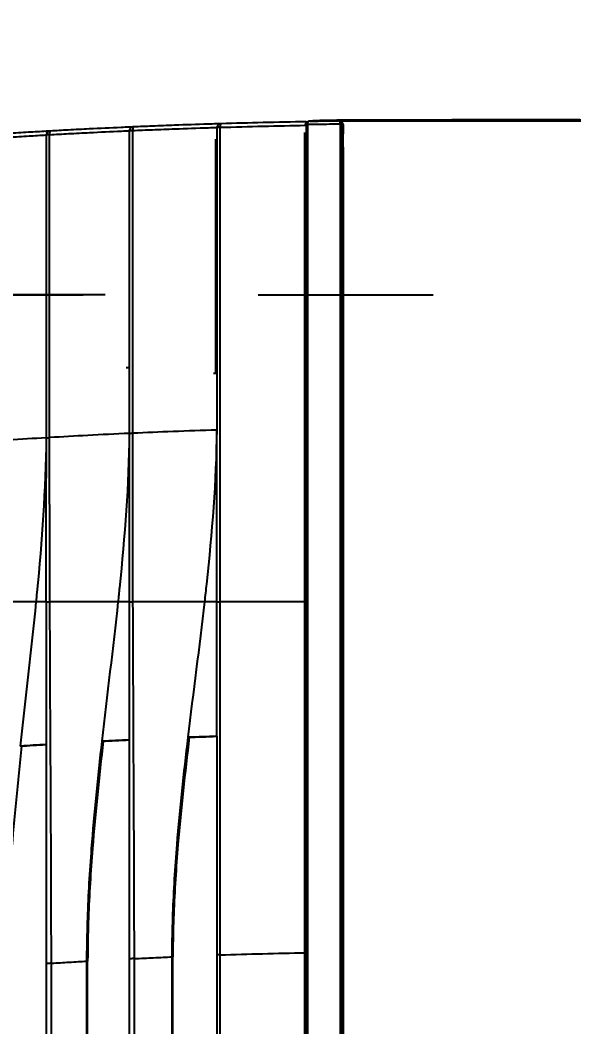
# Model space of a CAD drawing. Header units: millimetres. Extents: x 0 to 400063, y 963 to 238763.
# Drawn here: x 101590.3 to 101716.9, y 122058.3 to 122288.5 of the extents above; entities that cross this region are included whole.
import ezdxf

# ---------------------------------------------------------------- set-up
doc = ezdxf.new("R2010")
doc.units = ezdxf.units.MM
doc.header["$LTSCALE"] = 40
doc.header["$PDMODE"] = 34
doc.linetypes.add('HIDDEN', pattern=[2, 1, -1])
doc.layers.get('Defpoints').update_dxf_attribs({"color": 249})
doc.layers.add('3TI-CE-LIGHT', color=6, linetype='Continuous')
doc.layers.add('DIM', color=8, linetype='Continuous')
doc.styles.add('울릉도 L', font='HYWULM.TTF')
doc.dimstyles.new('황금손50', dxfattribs={"dimscale": 50, "dimtxt": 3, "dimasz": 1, "dimexe": 1.25, "dimexo": 2, "dimgap": 1.25, "dimtad": 1, "dimdec": 0, "dimzin": 9, "dimtxsty": '울릉도 L', "dimblk": 'DOT', "dimcen": 2.5, "dimclrd": 1, "dimclre": 1, "dimadec": 0, "dimazin": 0, "dimtfac": 1, "dimtdec": 0, "dimtix": 1, "dimtmove": 0, "dimatfit": 2, "dimldrblk": 'DOT', "dimfxl": 0, "dimarcsym": 0})

# ---------------------------------------------------------------- blocks, each defined once
blk = doc.blocks.new('*U118')
at = {"color": 8}
for p, q in [((0.23, 194), (0.05, 194)), ((0.05, 194), (0.05, 194)), ((0.16, 193.19), (0.16, 193.19)), ((0.09, 190.49), (0.09, 190.49)), ((0.1, 190.56), (0.1, 190.56)), ((0.12, 189.44), (0.12, 189.43)), ((0.25, 186.81), (0.25, 186.8)), ((0.25, 186.81), (0.25, 186.8)), ((1029.52, 185.7), (190.37, 185.7)), ((1029, 166.3), (190.88, 166.3)), ((190.88, 165.5), (1029, 165.5)), ((1028.59, 155.49), (191.3, 155.49)), ((191.31, 155.23), (1028.58, 155.23)), ((1028.18, 146.67), (191.7, 146.67)), ((191.76, 145.5), (1028.12, 145.5)), ((1027.61, 135.99), (192.27, 135.99)), ((192.28, 135.75), (1027.6, 135.75)), ((1027.11, 127.69), (192.78, 127.69)), ((192.85, 126.5), (1027.03, 126.5))]:
    blk.add_line(p, q, dxfattribs=at)
at = {"color": 1, "linetype": 'HIDDEN'}
blk.add_lwpolyline([(1179.94, 464.99), (1179.94, 14.99), (39.94, 14.99), (39.94, 464.99)], close=True, dxfattribs=at)
at = {"color": 8}
blk.add_arc((0.87, 193.8), 0.2, 90, 99.4283, dxfattribs=at)
for centre, major_axis, ratio, start_param, end_param in [((1.22, 194.01), (-1, -0.011), 0.000851, 5.81073, 6.230827), ((0.73, 193.82), (-0.5, 0.021), 0.710917, 0.074486, 0.971745), ((0.78, 194.01), (-0.436, 0.245), 0.699022, 0.689796, 1.432768), ((0.81, 194.06), (-0.393, 0.309), 0.676566, 0.870738, 1.553972), ((0.87, 193.8), (0.033, -0.197), 0.348188, 3.1344, 4.658358), ((0.87, 193.8), (0, -0.2), 0.351833, 3.141593, 4.716068), ((0.99, 193.8), (0, -0.2), 0.205027, 3.141593, 4.714452), ((1.09, 186.26), (0, -0.2), 0.201921, 4.714424, 6.229723), ((1.81, 166.3), (0.127, 0.79), 0.18902, 1.609012, 3.142438), ((1.84, 166.3), (0, -0.8), 0.192414, 4.720156, 6.283185), ((2.54, 146.3), (0.111, 0.792), 0.18309, 1.608242, 3.142333), ((2.57, 146.3), (0, -0.8), 0.1863, 4.724017, 6.283185), ((3.49, 127.3), (0.096, 0.794), 0.175481, 1.613044, 3.142228), ((3.51, 127.3), (0, -0.8), 0.179084, 4.733363, 6.283185)]:
    blk.add_ellipse(centre, major_axis=major_axis, ratio=ratio, start_param=start_param, end_param=end_param, dxfattribs=at)
for points, degree in [([(2.71, 360.02), (0.55, 324.73), (-0.33, 289.36), (0.05, 194)], 3), ([(0.23, 194), (-0.16, 289.37), (0.73, 324.74), (2.88, 360.03)], 3), ([(0.23, 193.81), (0.23, 193.88), (0.23, 193.94), (0.23, 194)], 3), ([(0.33, 194), (0.35, 194.02), (0.37, 194.04), (0.4, 194.05)], 3), ([(0.95, 193.8), (0.9, 193.8), (0.85, 193.8), (0.8, 193.8)], 3), ([(0.87, 194), (0.91, 194), (0.95, 194), (0.99, 194)], 3), ([(0.99, 194), (1.16, 194), (1.33, 194), (1.5, 194)], 3), ([(190.03, 193.71), (190.03, 193.89), (190.03, 194.15), (190.03, 194.41)], 3), ([(0.13, 191.87), (0.1, 190.56)], 1), ([(0.16, 193.19), (0.14, 192.41)], 1), ([(0.09, 190.49), (0.1, 190.62), (0.1, 190.75), (0.11, 190.87)], 3), ([(0.09, 190.49), (0.09, 190.49), (0.09, 190.49), (0.09, 190.49)], 3), ([(0.4, 186), (0.4, 186.16), (0.39, 186.31), (0.39, 186.47)], 3), ([(0.63, 186), (0.48, 185.99), (0.4, 185.99), (0.4, 185.99)], 3), ([(0.63, 186), (0.65, 186.05), (0.7, 186.11), (0.75, 186.14)], 3), ([(0.99, 186.05), (1, 186.05), (1, 186.05), (1, 186.05)], 3), ([(1, 186.05), (1.61, 186.05), (2.22, 186.05), (2.84, 186.05)], 3), ([(110.14, 185.7), (110.14, 185.8), (110.14, 185.9), (110.14, 185.9)], 3), ([(110.14, 185.7), (110.14, 179.23), (110.14, 172.76), (110.14, 166.3)], 3), ([(190.37, 185.7), (190.37, 185.8), (190.37, 185.9), (190.36, 185.9)], 3), ([(190.88, 166.3), (190.66, 172.77), (190.49, 179.23), (190.37, 185.7)], 3), ([(0.85, 166.47), (0.86, 166.15), (0.87, 165.82), (0.88, 165.5)], 3), ([(1.69, 166.29), (1.68, 166.29), (1.67, 166.29), (1.66, 166.3)], 3), ([(190.88, 166.3), (190.88, 165.88), (190.88, 165.5), (190.88, 165.5)], 3), ([(1.68, 165.51), (1.74, 165.5), (1.79, 165.5), (1.84, 165.5)], 3), ([(57.94, 165.3), (57.94, 165.13), (57.94, 164.95), (57.94, 164.78)], 3), ([(82.3, 165.5), (78.49, 165.5), (74.67, 165.5), (70.86, 165.5)], 3), ([(70.86, 165.5), (70.86, 165.5), (70.86, 165.5), (70.86, 165.5)], 3), ([(140.88, 165.5), (130.63, 165.5), (120.38, 165.5), (110.14, 165.5)], 3), ([(110.14, 165.5), (110.14, 164.56), (110.14, 163.63), (110.14, 162.71)], 3), ([(140.88, 165.5), (157.55, 165.5), (174.22, 165.5), (190.88, 165.5)], 3), ([(141.12, 158.9), (141.04, 161.1), (140.96, 163.3), (140.88, 165.5)], 3), ([(140.89, 165.5), (140.96, 163.35), (141.04, 161.2), (141.12, 159.05)], 3), ([(110.14, 162.71), (120.49, 161.52), (130.79, 160.13), (141.12, 158.9)], 3), ([(141.11, 159.15), (141.12, 159.09), (141.12, 159), (141.12, 158.9)], 3), ([(178.44, 155.77), (174.14, 155.96), (169.85, 156.25), (165.56, 156.59)], 3), ([(186.14, 155.52), (184.29, 155.55), (182.44, 155.61), (180.59, 155.68)], 3), ([(191.31, 155.23), (191.3, 155.39), (191.3, 155.49), (191.3, 155.49)], 3), ([(1.58, 146.46), (1.59, 146.14), (1.6, 145.82), (1.62, 145.5)], 3), ([(2.42, 146.29), (2.41, 146.29), (2.4, 146.29), (2.39, 146.29)], 3), ([(2.43, 145.51), (2.48, 145.5), (2.52, 145.5), (2.57, 145.5)], 3), ([(3.13, 145.5), (3.13, 145.5), (3.13, 145.5), (3.13, 145.5)], 3), ([(56.64, 145.5), (56.64, 145.27), (56.64, 145.03), (56.64, 144.8)], 3), ([(110.14, 146.36), (97.28, 146.32), (84.43, 146.29), (71.6, 146.29)], 3), ([(71.64, 145.5), (84.46, 145.5), (97.29, 145.5), (110.14, 145.5)], 3), ([(71.64, 145.5), (71.64, 145.5), (71.64, 145.5), (71.64, 145.5)], 3), ([(110.14, 145.5), (114.89, 145.5), (119.64, 145.5), (124.39, 145.5)], 3), ([(110.14, 145.5), (110.14, 144.63), (110.14, 143.77), (110.14, 142.93)], 3), ([(124.39, 145.5), (130.16, 145.5), (135.93, 145.5), (141.7, 145.5)], 3), ([(141.7, 145.5), (158.38, 145.5), (175.07, 145.5), (191.76, 145.5)], 3), ([(142.02, 139.22), (141.91, 141.31), (141.8, 143.41), (141.7, 145.5)], 3), ([(141.7, 145.5), (141.81, 143.43), (141.91, 141.36), (142.01, 139.3)], 3), ([(110.14, 142.93), (120.79, 141.78), (131.39, 140.42), (142.02, 139.22)], 3), ([(142, 139.53), (142, 139.55), (142, 139.56), (142, 139.56)], 3), ([(142, 139.53), (142.02, 139.48), (142.02, 139.36), (142.02, 139.22)], 3), ([(192.28, 135.74), (192.28, 135.9), (192.28, 135.99), (192.27, 135.99)], 3), ([(2.57, 126.5), (2.57, 126.53), (2.76, 126.58), (3.06, 126.61)], 3), ([(3.37, 127.28), (3.36, 127.28), (3.35, 127.28), (3.34, 127.28)], 3), ([(110.14, 127.36), (97.61, 127.31), (85.09, 127.29), (72.59, 127.29)], 3), ([(3.39, 126.51), (3.43, 126.5), (3.47, 126.5), (3.51, 126.5)], 3), ([(72.64, 126.5), (75.72, 126.5), (78.8, 126.5), (81.88, 126.5)], 3), ([(72.64, 126.5), (72.98, 120.78), (73.35, 115.02), (73.77, 109.28)], 3), ([(72.64, 126.5), (72.64, 126.5), (72.64, 126.5), (72.64, 126.5)], 3), ([(110.14, 126.5), (100.71, 126.5), (91.29, 126.5), (81.88, 126.5)], 3), ([(110.14, 126.5), (115.55, 126.5), (120.96, 126.5), (126.37, 126.5)], 3), ([(110.14, 126.5), (110.14, 125.71), (110.14, 124.93), (110.14, 124.16)], 3), ([(126.37, 126.5), (131.83, 126.5), (137.29, 126.5), (142.75, 126.5)], 3), ([(142.75, 126.5), (159.45, 126.5), (176.15, 126.5), (192.85, 126.5)], 3), ([(143.14, 120.54), (143.01, 122.53), (142.88, 124.52), (142.75, 126.5)], 3), ([(142.75, 126.5), (142.88, 124.54), (143.01, 122.59), (143.13, 120.63)], 3), ([(110.14, 124.16), (121.16, 123.05), (132.14, 121.72), (143.14, 120.54)], 3), ([(143.12, 120.85), (143.12, 120.87), (143.12, 120.88), (143.12, 120.88)], 3), ([(143.12, 120.85), (143.13, 120.81), (143.14, 120.69), (143.14, 120.55)], 3)]:
    blk.add_open_spline(points, degree=degree, dxfattribs=at)
for points, knots in [([(0.05, 194), (0.05, 193.53), (0.06, 193.07), (0.07, 192.25), (0.07, 191.9), (0.08, 191.2), (0.09, 190.84), (0.09, 190.49)], [0, 0, 0, 0, 0.399294, 0.399294, 0.699647, 0.699647, 1, 1, 1, 1]), ([(0.8, 193.8), (0.74, 193.79), (0.68, 193.78), (0.54, 193.73), (0.47, 193.69), (0.34, 193.6), (0.28, 193.53), (0.19, 193.38), (0.16, 193.28), (0.16, 193.19)], [0, 0, 0, 0, 0.154456, 0.154456, 0.374956, 0.374956, 0.653826, 0.653826, 1, 1, 1, 1]), ([(0.23, 193.81), (0.23, 193.87), (0.26, 193.93), (0.32, 193.99), (0.33, 194), (0.33, 194)], [0, 0, 0, 0, 0.894177, 0.894177, 1, 1, 1, 1]), ([(0.4, 194.05), (0.43, 194.07), (0.47, 194.09), (0.58, 194.16), (0.66, 194.21), (0.79, 194.28), (0.82, 194.29), (0.88, 194.32), (0.9, 194.34), (0.95, 194.36), (0.96, 194.37), (0.98, 194.38), (0.99, 194.38), (1, 194.39), (1.01, 194.39), (1.01, 194.4), (1.02, 194.4), (1.02, 194.4), (1.02, 194.4), (1.03, 194.4)], [0, 0, 0, 0, 0.211843, 0.211843, 0.618776, 0.618776, 0.759942, 0.759942, 0.870728, 0.870728, 0.929874, 0.929874, 0.961875, 0.961875, 0.979256, 0.979256, 0.992466, 0.992466, 1, 1, 1, 1]), ([(1.03, 194.4), (1.03, 194.4), (1.02, 194.4), (1.02, 194.39), (1.02, 194.39), (1.02, 194.38), (1.01, 194.38), (1.01, 194.36), (1, 194.36), (0.99, 194.33), (0.99, 194.32), (0.97, 194.28), (0.95, 194.25), (0.92, 194.19), (0.91, 194.15), (0.87, 194.07), (0.86, 194.03), (0.84, 193.99)], [0, 0, 0, 0, 0.013568, 0.013568, 0.037214, 0.037214, 0.068468, 0.068468, 0.126077, 0.126077, 0.232683, 0.232683, 0.432706, 0.432706, 0.68324, 0.68324, 1, 1, 1, 1]), ([(0.9, 193.94), (5.81, 193.94), (10.75, 193.94), (20.63, 193.94), (25.58, 193.94), (40.44, 193.94), (50.37, 193.94), (80.23, 193.94), (100.21, 193.94), (140.17, 193.94), (160.16, 193.94), (200.13, 193.94), (220.12, 193.94), (320.05, 193.94), (400, 193.94), (479.94, 193.94)], [0, 0, 0, 0, 0.03125, 0.03125, 0.0625, 0.0625, 0.125, 0.125, 0.25, 0.25, 0.375, 0.375, 0.5, 0.5, 1, 1, 1, 1]), ([(479.94, 193.8), (400.01, 193.8), (320.07, 193.8), (220.16, 193.8), (200.17, 193.8), (160.21, 193.8), (140.22, 193.8), (100.27, 193.8), (80.31, 193.8), (50.44, 193.8), (40.5, 193.8), (25.63, 193.8), (20.67, 193.8), (10.79, 193.8), (5.84, 193.8), (0.95, 193.8)], [0, 0, 0, 0, 0.5, 0.5, 0.625, 0.625, 0.75, 0.75, 0.875, 0.875, 0.9375, 0.9375, 0.96875, 0.96875, 1, 1, 1, 1]), ([(0.95, 193.8), (0.95, 193.4), (0.96, 193.01), (0.97, 191.74), (0.98, 190.88), (1.01, 189.14), (1.02, 188.28), (1.04, 187.03), (1.05, 186.64), (1.05, 186.26)], [0, 0, 0, 0, 0.157944, 0.157944, 0.502409, 0.502409, 0.846873, 0.846873, 1, 1, 1, 1]), ([(1.03, 194.4), (4.91, 194.37), (8.8, 194.41), (16.61, 194.41), (20.52, 194.41), (32.26, 194.41), (40.12, 194.41), (63.7, 194.41), (79.47, 194.41), (111.03, 194.41), (126.83, 194.41), (158.43, 194.41), (174.24, 194.41), (190.04, 194.41)], [0, 0, 0, 0, 0.0625, 0.0625, 0.125, 0.125, 0.25, 0.25, 0.5, 0.5, 0.75, 0.75, 1, 1, 1, 1]), ([(189.04, 194), (186.07, 194), (183.09, 194), (160.13, 194), (140.14, 194), (100.18, 194), (80.2, 194), (50.34, 194), (40.41, 194), (25.55, 194), (20.6, 194), (10.93, 194), (6.2, 194), (1.5, 194)], [0, 0, 0, 0, 0.047401, 0.047401, 0.366063, 0.366063, 0.684724, 0.684724, 0.844055, 0.844055, 0.92372, 0.92372, 1, 1, 1, 1]), ([(189.04, 194), (206.08, 194), (223.12, 194), (320.09, 194), (400.02, 194), (479.94, 194)], [0, 0, 0, 0, 0.175746, 0.175746, 1, 1, 1, 1]), ([(190.03, 194.41), (193.94, 194.42), (197.85, 194.42), (209.57, 194.41), (217.39, 194.41), (233.02, 194.41), (240.84, 194.41), (264.29, 194.41), (279.92, 194.41), (303.37, 194.41), (311.18, 194.41), (326.82, 194.41), (334.63, 194.41), (358.08, 194.41), (373.72, 194.41), (397.16, 194.41), (404.98, 194.41), (420.61, 194.41), (428.43, 194.41), (450.81, 194.41), (465.38, 194.41), (479.94, 194.41)], [0, 0, 0, 0, 0.040442, 0.040442, 0.121325, 0.121325, 0.202208, 0.202208, 0.363975, 0.363975, 0.444859, 0.444859, 0.525742, 0.525742, 0.687509, 0.687509, 0.768392, 0.768392, 0.849276, 0.849276, 1, 1, 1, 1]), ([(0.16, 193.19), (0.15, 192.75), (0.14, 192.31), (0.12, 191.43), (0.11, 191), (0.1, 190.56)], [0, 0, 0, 0, 0.5, 0.5, 1, 1, 1, 1]), ([(0.25, 186.81), (0.24, 187.01), (0.24, 187.2), (0.22, 188.27), (0.21, 189.13), (0.19, 190.87), (0.18, 191.73), (0.16, 192.79), (0.16, 192.99), (0.16, 193.19)], [0, 0, 0, 0, 0.092547, 0.092547, 0.500171, 0.500171, 0.907796, 0.907796, 1, 1, 1, 1]), ([(0.1, 190.56), (0.1, 190.49), (0.1, 190.42), (0.1, 190.26), (0.1, 190.17), (0.1, 190), (0.1, 189.91), (0.1, 189.74), (0.11, 189.65), (0.11, 189.53), (0.11, 189.48), (0.12, 189.44)], [0, 0, 0, 0, 0.214453, 0.214453, 0.429132, 0.429132, 0.640881, 0.640881, 0.851843, 0.851843, 1, 1, 1, 1]), ([(0.12, 189.44), (0.14, 189), (0.16, 188.56), (0.2, 187.68), (0.22, 187.25), (0.25, 186.81)], [0, 0, 0, 0, 0.5, 0.5, 1, 1, 1, 1]), ([(0.25, 186.81), (0.25, 186.74), (0.26, 186.68), (0.33, 186.53), (0.38, 186.45), (0.51, 186.34), (0.58, 186.3), (0.66, 186.26), (0.67, 186.26), (0.69, 186.25)], [0, 0, 0, 0, 0.291599, 0.291599, 0.694986, 0.694986, 0.955686, 0.955686, 1, 1, 1, 1]), ([(0.26, 186.8), (0.26, 186.69), (0.3, 186.48), (0.48, 186.21), (0.66, 186.1), (0.76, 186.06)], [0, 0, 0, 0, 0.370538, 0.716833, 1, 1, 1, 1]), ([(0.4, 186), (0.45, 182.72), (0.52, 179.43), (0.66, 172.92), (0.75, 169.7), (0.84, 166.47)], [0, 0, 0, 0, 0.504534, 0.504534, 1, 1, 1, 1]), ([(1.2, 185.82), (1.11, 185.82), (1.03, 185.83), (0.87, 185.87), (0.8, 185.89), (0.7, 185.95), (0.66, 185.97), (0.63, 186)], [0, 0, 0, 0, 0.3816, 0.3816, 0.752011, 0.752011, 1, 1, 1, 1]), ([(0.77, 186.05), (0.77, 186.05), (0.76, 186.05), (0.75, 186.06), (0.74, 186.06), (0.72, 186.07), (0.72, 186.08), (0.71, 186.09), (0.7, 186.11), (0.69, 186.14), (0.69, 186.16), (0.68, 186.2), (0.68, 186.23), (0.69, 186.25), (0.69, 186.25), (0.69, 186.25)], [0, 0, 0, 0, 0.0305, 0.0305, 0.248677, 0.248677, 0.304697, 0.304697, 0.529926, 0.529926, 0.756562, 0.756562, 0.983109, 0.983109, 1, 1, 1, 1]), ([(0.69, 186.25), (0.7, 186.25), (0.72, 186.25), (0.84, 186.26), (0.94, 186.26), (1.05, 186.26)], [0, 0, 0, 0, 0.159863, 0.159863, 1, 1, 1, 1]), ([(1.09, 186.06), (1, 186.06), (0.92, 186.06), (0.82, 186.06), (0.79, 186.05), (0.77, 186.05)], [0, 0, 0, 0, 0.750656, 0.750656, 1, 1, 1, 1]), ([(0.77, 186.05), (0.77, 186.05), (0.78, 186.05), (0.8, 186.05), (0.81, 186.05), (0.84, 186.05), (0.86, 186.05), (0.92, 186.05), (0.96, 186.05), (0.99, 186.05)], [0, 0, 0, 0, 0.113501, 0.113501, 0.256211, 0.256211, 0.505873, 0.505873, 1, 1, 1, 1]), ([(1.05, 186.26), (5.95, 186.26), (10.89, 186.26), (20.78, 186.26), (25.73, 186.26), (40.61, 186.26), (50.55, 186.26), (80.42, 186.26), (100.38, 186.26), (140.31, 186.26), (160.28, 186.26), (200.24, 186.26), (220.22, 186.26), (320.11, 186.26), (400.03, 186.26), (479.94, 186.26)], [0, 0, 0, 0, 0.03125, 0.03125, 0.0625, 0.0625, 0.125, 0.125, 0.25, 0.25, 0.375, 0.375, 0.5, 0.5, 1, 1, 1, 1]), ([(479.94, 186.06), (400.03, 186.06), (320.12, 186.06), (220.24, 186.06), (200.26, 186.06), (160.31, 186.06), (140.32, 186.06), (100.39, 186.06), (80.43, 186.06), (50.57, 186.06), (40.64, 186.06), (25.77, 186.06), (20.81, 186.06), (10.93, 186.06), (5.99, 186.06), (1.09, 186.06)], [0, 0, 0, 0, 0.5, 0.5, 0.625, 0.625, 0.75, 0.75, 0.875, 0.875, 0.9375, 0.9375, 0.96875, 0.96875, 1, 1, 1, 1]), ([(1.66, 166.3), (1.56, 169.59), (1.47, 172.87), (1.32, 179.38), (1.26, 182.6), (1.2, 185.82)], [0, 0, 0, 0, 0.505483, 0.505483, 1, 1, 1, 1]), ([(110.14, 185.7), (92.03, 185.7), (73.95, 185.7), (46.89, 185.7), (37.88, 185.7), (20.18, 185.7), (11.47, 185.7), (2.83, 185.7)], [0, 0, 0, 0, 0.503675, 0.503675, 0.755513, 0.755513, 1, 1, 1, 1]), ([(2.84, 186.05), (2.84, 186.04), (2.84, 186.03), (2.84, 186.02), (2.84, 186.02), (2.84, 186.02)], [0, 0, 0, 0, 0.865418, 0.865418, 1, 1, 1, 1]), ([(2.84, 186.02), (7.73, 186.02), (12.66, 186.02), (22.51, 186.02), (27.44, 186.02), (42.25, 186.02), (52.15, 186.02), (81.91, 186.02), (101.8, 186.02), (141.56, 186.02), (161.46, 186.02), (201.24, 186.02), (221.14, 186.02), (320.6, 186.02), (400.17, 186.02), (479.74, 186.02)], [0, 0, 0, 0, 0.03125, 0.03125, 0.0625, 0.0625, 0.125, 0.125, 0.25, 0.25, 0.375, 0.375, 0.5, 0.5, 1, 1, 1, 1]), ([(190.37, 185.7), (187.64, 185.7), (184.9, 185.7), (171.66, 185.7), (161.16, 185.7), (143.9, 185.7), (137.14, 185.7), (123.64, 185.7), (116.89, 185.7), (110.14, 185.7)], [0, 0, 0, 0, 0.1022, 0.1022, 0.494985, 0.494985, 0.747578, 0.747578, 1, 1, 1, 1]), ([(0.84, 166.47), (0.84, 166.47), (0.84, 166.47), (0.85, 166.45), (0.85, 166.44), (0.89, 166.41), (0.91, 166.4), (1, 166.36), (1.08, 166.35), (1.23, 166.32), (1.31, 166.31), (1.47, 166.3), (1.56, 166.3), (1.66, 166.3)], [0, 0, 0, 0, 0.004657, 0.004657, 0.171177, 0.171177, 0.329676, 0.329676, 0.60266, 0.60266, 0.791779, 0.791779, 1, 1, 1, 1]), ([(0.84, 166.47), (0.84, 166.47), (0.84, 166.47), (0.85, 166.39), (0.86, 166.31), (0.9, 166.17), (0.92, 166.1), (1.02, 165.93), (1.1, 165.83), (1.26, 165.69), (1.33, 165.64), (1.5, 165.56), (1.59, 165.53), (1.68, 165.51)], [0, 0, 0, 0, 0.004657, 0.004657, 0.171178, 0.171178, 0.329678, 0.329678, 0.602664, 0.602664, 0.791782, 0.791782, 1, 1, 1, 1]), ([(110.14, 166.3), (91.98, 166.29), (73.83, 166.29), (46.68, 166.29), (37.64, 166.29), (19.62, 166.29), (10.61, 166.29), (1.69, 166.29)], [0, 0, 0, 0, 0.5, 0.5, 0.75, 0.75, 1, 1, 1, 1]), ([(110.14, 165.5), (110.14, 165.53), (110.14, 165.59), (110.14, 165.93), (110.14, 166.18), (110.14, 166.3)], [0, 0, 0, 0, 0.392645, 0.726209, 1, 1, 1, 1]), ([(190.88, 166.3), (177.42, 166.3), (163.96, 166.3), (137.05, 166.3), (123.59, 166.3), (110.14, 166.3)], [0, 0, 0, 0, 0.5, 0.5, 1, 1, 1, 1]), ([(0.88, 165.5), (0.88, 165.5), (0.88, 165.5), (0.9, 164.83), (0.92, 164.16), (1.02, 160.96), (1.1, 158.41), (1.26, 154.17), (1.32, 152.47), (1.45, 149.34), (1.51, 147.9), (1.57, 146.46)], [0, 0, 0, 0, 0.000003, 0.000003, 0.105523, 0.105523, 0.506415, 0.506415, 0.773572, 0.773572, 1, 1, 1, 1]), ([(2.39, 146.29), (2.33, 147.8), (2.26, 149.32), (2.13, 152.53), (2.07, 154.24), (1.91, 158.5), (1.82, 161.06), (1.72, 164.24), (1.71, 164.87), (1.69, 165.5), (1.69, 165.5), (1.69, 165.5)], [0, 0, 0, 0, 0.235766, 0.235766, 0.501866, 0.501866, 0.901174, 0.901174, 0.999997, 0.999997, 1, 1, 1, 1]), ([(1.84, 165.5), (7.54, 165.5), (13.28, 165.5), (24.76, 165.5), (30.51, 165.5), (47.77, 165.5), (59.31, 165.5), (70.86, 165.5)], [0, 0, 0, 0, 0.25, 0.25, 0.5, 0.5, 1, 1, 1, 1]), ([(57.94, 165.3), (48.98, 165.3), (40.03, 165.3), (22.17, 165.3), (13.25, 165.3), (4.39, 165.3)], [0, 0, 0, 0, 0.5, 0.5, 1, 1, 1, 1]), ([(70.86, 165.5), (70.97, 162.18), (71.19, 155.78), (71.46, 149.36), (71.6, 146.29)], [0, 0, 0, 0, 0.520592, 1, 1, 1, 1]), ([(70.86, 165.5), (82.61, 165.39), (95.74, 164.32), (108.79, 162.86), (110.14, 162.71)], [0, 0, 0, 0, 0.896674, 1, 1, 1, 1]), ([(110.14, 165.5), (108.71, 165.5), (99.42, 165.5), (90.14, 165.5), (82.3, 165.5)], [0, 0, 0, 0, 0.154173, 1, 1, 1, 1]), ([(110.14, 162.71), (110.14, 161.41), (110.14, 158.78), (110.14, 154.74), (110.14, 150.59), (110.14, 147.78), (110.14, 146.36)], [0, 0, 0, 0, 0.241342, 0.488803, 0.74188, 1, 1, 1, 1]), ([(141.11, 159.15), (141.11, 159.19), (141.11, 159.22), (141.11, 159.24), (141.11, 159.24), (141.11, 159.24)], [0, 0, 0, 0, 0.64921, 0.64921, 1, 1, 1, 1]), ([(141.11, 159.24), (149.25, 158.25), (157.41, 157.33), (170.87, 156.21), (176.16, 155.87), (184.11, 155.58), (186.76, 155.52), (190.04, 155.49), (190.67, 155.49), (191.3, 155.49)], [0, 0, 0, 0, 0.489588, 0.489588, 0.804968, 0.804968, 0.962658, 0.962658, 1, 1, 1, 1]), ([(141.12, 158.9), (149.27, 157.92), (157.42, 157.03), (170.88, 155.95), (176.17, 155.62), (184.12, 155.33), (186.76, 155.27), (190.05, 155.24), (190.68, 155.23), (191.31, 155.23)], [0, 0, 0, 0, 0.48935, 0.48935, 0.804749, 0.804749, 0.962448, 0.962448, 1, 1, 1, 1]), ([(191.7, 146.67), (191.63, 148.19), (191.48, 151.34), (191.36, 153.99), (191.31, 155.23)], [0, 0, 0, 0, 0.460844, 1, 1, 1, 1]), ([(1.57, 146.46), (1.57, 146.46), (1.57, 146.46), (1.57, 146.44), (1.58, 146.42), (1.62, 146.4), (1.64, 146.38), (1.73, 146.35), (1.81, 146.33), (1.97, 146.31), (2.04, 146.3), (2.2, 146.29), (2.3, 146.29), (2.39, 146.29)], [0, 0, 0, 0, 0.004636, 0.004636, 0.174157, 0.174157, 0.335163, 0.335163, 0.60541, 0.60541, 0.79332, 0.79332, 1, 1, 1, 1]), ([(1.57, 146.46), (1.57, 146.46), (1.57, 146.45), (1.57, 146.37), (1.59, 146.3), (1.63, 146.15), (1.66, 146.08), (1.75, 145.91), (1.84, 145.81), (2, 145.67), (2.07, 145.63), (2.24, 145.55), (2.33, 145.52), (2.43, 145.51)], [0, 0, 0, 0, 0.004636, 0.004636, 0.174161, 0.174161, 0.335167, 0.335167, 0.60541, 0.60541, 0.793318, 0.793318, 1, 1, 1, 1]), ([(1.62, 145.5), (1.62, 145.5), (1.62, 145.5), (1.64, 144.87), (1.67, 144.25), (1.81, 141.21), (1.92, 138.79), (2.12, 134.75), (2.2, 133.14), (2.36, 130.16), (2.44, 128.8), (2.51, 127.44)], [0, 0, 0, 0, 0.000003, 0.000003, 0.104408, 0.104408, 0.506463, 0.506463, 0.77438, 0.77438, 1, 1, 1, 1]), ([(71.6, 146.29), (60.01, 146.29), (48.45, 146.29), (25.37, 146.29), (13.84, 146.29), (2.42, 146.29)], [0, 0, 0, 0, 0.5, 0.5, 1, 1, 1, 1]), ([(3.34, 127.28), (3.26, 128.72), (3.18, 130.15), (3.02, 133.2), (2.94, 134.83), (2.74, 138.88), (2.62, 141.31), (2.49, 144.33), (2.46, 144.91), (2.44, 145.5), (2.44, 145.5), (2.44, 145.5)], [0, 0, 0, 0, 0.235564, 0.235564, 0.502554, 0.502554, 0.903218, 0.903218, 0.999997, 0.999997, 1, 1, 1, 1]), ([(2.57, 145.5), (13.97, 145.5), (25.48, 145.5), (48.52, 145.5), (60.07, 145.5), (71.64, 145.5)], [0, 0, 0, 0, 0.5, 0.5, 1, 1, 1, 1]), ([(71.64, 145.5), (71.64, 145.51), (71.63, 145.54), (71.62, 145.72), (71.61, 145.98), (71.6, 146.19), (71.6, 146.29)], [0, 0, 0, 0, 0.261766, 0.499771, 0.747287, 1, 1, 1, 1]), ([(71.64, 145.5), (71.78, 142.34), (72.08, 136.27), (72.42, 130.19), (72.59, 127.29)], [0, 0, 0, 0, 0.521593, 1, 1, 1, 1]), ([(71.64, 145.5), (83.4, 145.39), (96.26, 144.4), (109.07, 143.04), (110.14, 142.93)], [0, 0, 0, 0, 0.916145, 1, 1, 1, 1]), ([(191.7, 146.67), (178.11, 146.67), (164.51, 146.6), (137.32, 146.47), (123.72, 146.4), (110.14, 146.36)], [0, 0, 0, 0, 0.5, 0.5, 1, 1, 1, 1]), ([(110.14, 145.5), (110.14, 145.53), (110.14, 145.59), (110.14, 145.97), (110.14, 146.24), (110.14, 146.36)], [0, 0, 0, 0, 0.391416, 0.725001, 1, 1, 1, 1]), ([(191.7, 146.65), (191.71, 146.52), (191.72, 146.26), (191.74, 145.86), (191.76, 145.56), (191.76, 145.52), (191.76, 145.5)], [0, 0, 0, 0, 0.250014, 0.500034, 0.750029, 1, 1, 1, 1]), ([(110.14, 142.93), (110.14, 141.69), (110.14, 139.2), (110.14, 135.36), (110.14, 131.4), (110.14, 128.71), (110.14, 127.36)], [0, 0, 0, 0, 0.240345, 0.487395, 0.740764, 1, 1, 1, 1]), ([(142, 139.56), (150.16, 138.62), (158.34, 137.74), (171.83, 136.68), (177.12, 136.36), (185.08, 136.08), (187.73, 136.02), (191.02, 136), (191.64, 135.99), (192.27, 135.99)], [0, 0, 0, 0, 0.489674, 0.489674, 0.805044, 0.805044, 0.962728, 0.962728, 1, 1, 1, 1]), ([(142.02, 139.22), (142.02, 139.23), (142.02, 139.24), (142.02, 139.26), (142.02, 139.28), (142.01, 139.3)], [0, 0, 0, 0, 0.330714, 0.330714, 1, 1, 1, 1]), ([(142.02, 139.22), (150.18, 138.29), (158.35, 137.45), (171.84, 136.43), (177.13, 136.11), (185.08, 135.84), (187.74, 135.78), (191.02, 135.75), (191.65, 135.75), (192.28, 135.74)], [0, 0, 0, 0, 0.489359, 0.489359, 0.804752, 0.804752, 0.962449, 0.962449, 1, 1, 1, 1]), ([(192.78, 127.69), (192.68, 129.11), (192.5, 132.07), (192.35, 134.56), (192.28, 135.75)], [0, 0, 0, 0, 0.456557, 1, 1, 1, 1]), ([(2.51, 127.44), (2.51, 127.44), (2.51, 127.44), (2.51, 127.43), (2.52, 127.41), (2.56, 127.38), (2.59, 127.37), (2.68, 127.34), (2.76, 127.32), (2.92, 127.3), (2.99, 127.29), (3.16, 127.28), (3.25, 127.28), (3.34, 127.28)], [0, 0, 0, 0, 0.004615, 0.004615, 0.177178, 0.177178, 0.340689, 0.340689, 0.607806, 0.607806, 0.79476, 0.79476, 1, 1, 1, 1]), ([(2.51, 127.44), (2.51, 127.44), (2.51, 127.44), (2.52, 127.36), (2.53, 127.28), (2.58, 127.13), (2.61, 127.06), (2.71, 126.89), (2.79, 126.79), (2.96, 126.66), (3.03, 126.62), (3.2, 126.54), (3.3, 126.52), (3.39, 126.51)], [0, 0, 0, 0, 0.004615, 0.004615, 0.177182, 0.177182, 0.340693, 0.340693, 0.607806, 0.607806, 0.794758, 0.794758, 1, 1, 1, 1]), ([(2.52, 127.44), (2.53, 127.26), (2.54, 127.08), (2.56, 126.76), (2.56, 126.63), (2.57, 126.5), (2.57, 126.5), (2.57, 126.5)], [0, 0, 0, 0, 0.584735, 0.584735, 0.999937, 0.999937, 1, 1, 1, 1]), ([(72.59, 127.29), (61, 127.29), (49.43, 127.28), (26.34, 127.28), (14.81, 127.28), (3.37, 127.28)], [0, 0, 0, 0, 0.5, 0.5, 1, 1, 1, 1]), ([(72.64, 126.5), (72.64, 126.52), (72.63, 126.57), (72.61, 126.88), (72.6, 127.15), (72.59, 127.29)], [0, 0, 0, 0, 0.341178, 0.674287, 1, 1, 1, 1]), ([(192.78, 127.69), (179, 127.69), (165.23, 127.62), (137.68, 127.47), (123.9, 127.4), (110.14, 127.36)], [0, 0, 0, 0, 0.5, 0.5, 1, 1, 1, 1]), ([(110.14, 126.5), (110.14, 126.53), (110.14, 126.59), (110.14, 126.97), (110.14, 127.24), (110.14, 127.36)], [0, 0, 0, 0, 0.391478, 0.72506, 1, 1, 1, 1]), ([(192.78, 127.69), (192.78, 127.56), (192.8, 127.29), (192.83, 126.88), (192.85, 126.56), (192.85, 126.52), (192.85, 126.5)], [0, 0, 0, 0, 0.249929, 0.499996, 0.749769, 1, 1, 1, 1]), ([(2.57, 126.5), (2.57, 126.5), (2.57, 126.5), (2.65, 125.15), (2.72, 123.81), (2.89, 120.93), (2.99, 119.4), (3.18, 116.33), (3.28, 114.8), (3.46, 111.99), (3.55, 110.71), (3.63, 109.43)], [0, 0, 0, 0, 0.000004, 0.000004, 0.237138, 0.237138, 0.506455, 0.506455, 0.775615, 0.775615, 1, 1, 1, 1]), ([(4.47, 109.28), (4.38, 110.63), (4.29, 111.98), (4.1, 114.87), (4, 116.41), (3.81, 119.5), (3.72, 121.04), (3.55, 123.89), (3.47, 125.2), (3.4, 126.51)], [0, 0, 0, 0, 0.234873, 0.234873, 0.503118, 0.503118, 0.771519, 0.771519, 1, 1, 1, 1]), ([(3.51, 126.5), (14.94, 126.5), (26.45, 126.5), (49.51, 126.5), (61.07, 126.5), (72.64, 126.5)], [0, 0, 0, 0, 0.5, 0.5, 1, 1, 1, 1]), ([(72.64, 126.5), (84.41, 126.39), (96.94, 125.47), (109.42, 124.23), (110.14, 124.16)], [0, 0, 0, 0, 0.941987, 1, 1, 1, 1]), ([(110.14, 124.16), (110.14, 122.99), (110.14, 120.62), (110.14, 116.97), (110.14, 113.2), (110.14, 110.64), (110.14, 109.35)], [0, 0, 0, 0, 0.239883, 0.486718, 0.740192, 1, 1, 1, 1]), ([(143.12, 120.88), (151.3, 119.99), (159.49, 119.16), (173, 118.15), (178.31, 117.85), (186.27, 117.58), (188.93, 117.53), (192.21, 117.5), (192.84, 117.5), (193.47, 117.5)], [0, 0, 0, 0, 0.489761, 0.489761, 0.805115, 0.805115, 0.962792, 0.962792, 1, 1, 1, 1]), ([(143.13, 120.63), (143.13, 120.61), (143.14, 120.59), (143.14, 120.56), (143.14, 120.55), (143.14, 120.54)], [0, 0, 0, 0, 0.680041, 0.680041, 1, 1, 1, 1])]:
    blk.add_open_spline(points, degree=3, knots=knots, dxfattribs=at)
blk = doc.blocks.new('_Dot')
at = {"color": 0, "lineweight": -2}
blk.add_line((-0.5, 0), (-1, 0), dxfattribs=at)
at = {"color": 0, "const_width": 0.5}
blk.add_lwpolyline([(-0.25, 0, 1), (0.25, 0, 1)], format="xyb", close=True, dxfattribs=at)
blk = doc.blocks.new('*D231')
at = {"layer": 'Defpoints', "color": 0}
for p in [(101709.71, 122625.7), (101367.64, 122225.7), (101709.71, 122225.7)]:
    blk.add_point(p, dxfattribs=at)
at = {"layer": 'DIM', "color": 1, "lineweight": -2}
for p, q in [((101609.71, 122625.7), (101305.14, 122625.7)), ((101367.64, 122575.7), (101367.64, 122275.7)), ((101609.71, 122225.7), (101305.14, 122225.7))]:
    blk.add_line(p, q, dxfattribs=at)
at = {"layer": 'DIM', "color": 1, "lineweight": -2, "xscale": 50, "yscale": 50, "zscale": 50}
for p, rotation in [((101367.64, 122625.7), 90), ((101367.64, 122225.7), 270)]:
    blk.add_blockref('_Dot', p, dxfattribs=dict(at, rotation=rotation))
at = {"layer": 'DIM', "color": 0, "insert": (101253.14, 122425.7), "char_height": 100, "attachment_point": 5, "rotation": 90, "style": '울릉도 L'}
blk.add_mtext('400', dxfattribs=at)

msp = doc.modelspace()

# ---------------------------------------------------------------- block references
at = {"layer": '3TI-CE-LIGHT', "rotation": 270}
msp.add_blockref('*U118', (101469.72, 122265.64), dxfattribs=at)

# ---------------------------------------------------------------- dimensions: what is measured, and where the dimension line sits
at = {"layer": 'DIM'}
dim = msp.add_linear_dim(base=(101367.64, 122225.7), p1=(101709.71, 122625.7), p2=(101709.71, 122225.7), angle=90, dimstyle='황금손50', override={"dimtxt": 2}, dxfattribs=at)
dim.commit()
dim.dimension.update_dxf_attribs({"geometry": '*D231', "text_midpoint": (101253.14, 122425.7)})

doc.saveas('drawing.dxf')
